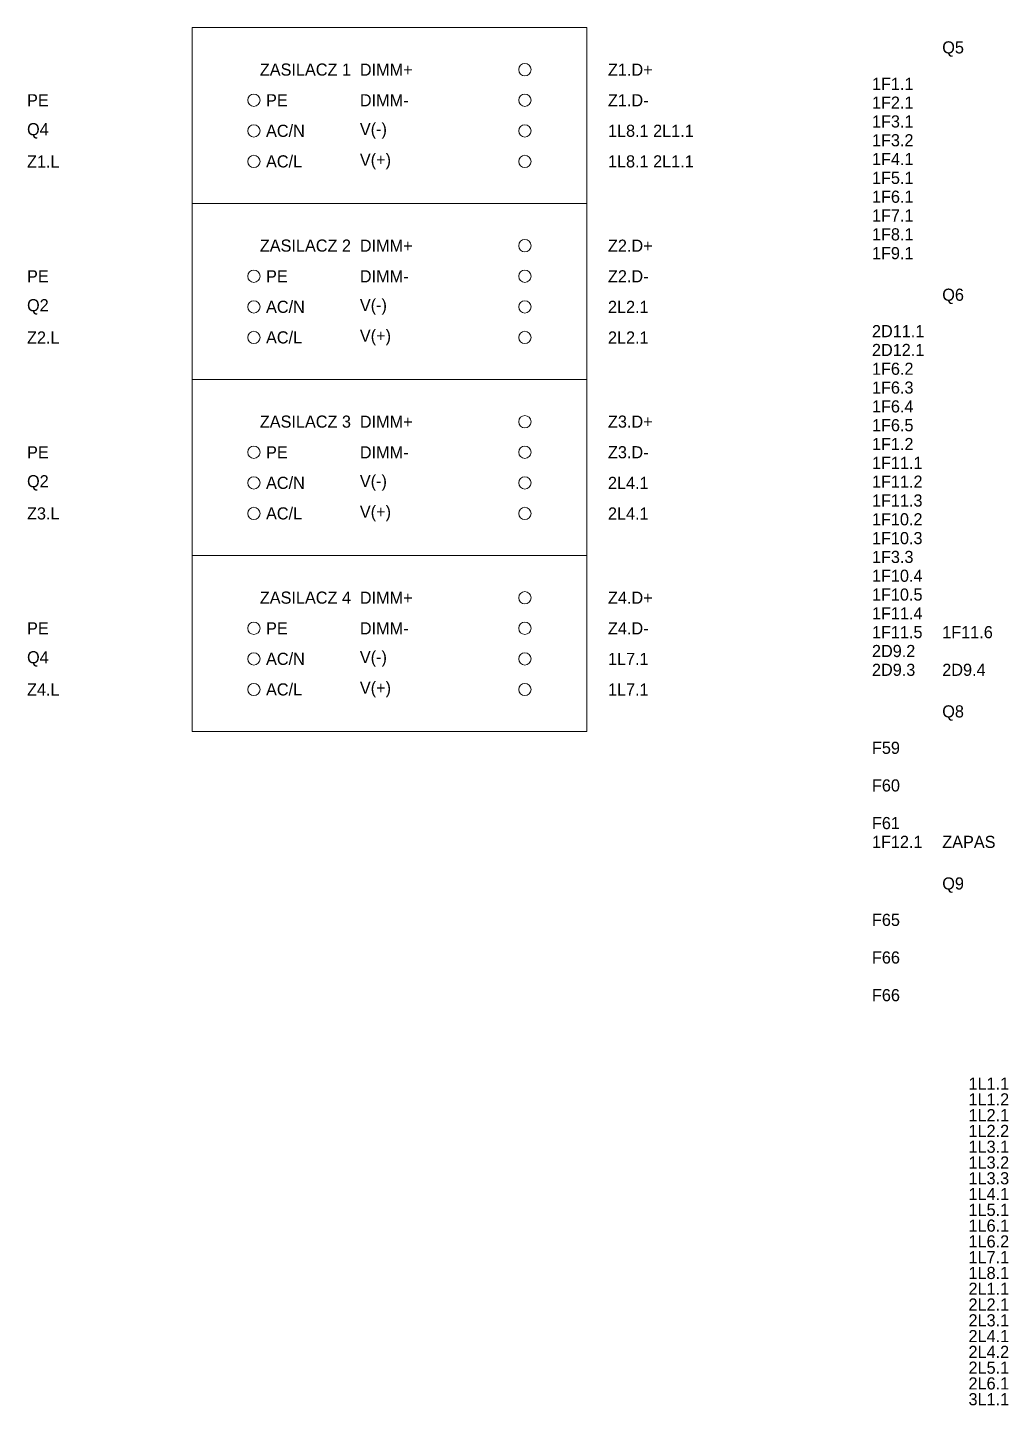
# Model space of a CAD drawing. Header units: millimetres. Extents: x 2151 to 5908, y -441 to 3322.
# Drawn here: x 5082.1 to 5405.2, y 2868 to 3322 of the extents above; entities that cross this region are included whole.
import ezdxf

# ---------------------------------------------------------------- set-up
doc = ezdxf.new("R2010")
doc.units = ezdxf.units.MM
doc.layers.add('2DE_TXTMARK', color=7, linetype='Continuous', lineweight=9)
doc.styles.add('CP_SIGNAL', font='cp_simplex.shx')

msp = doc.modelspace()

# ---------------------------------------------------------------- linework, layer by layer
at = {"layer": '2DE_TXTMARK', "color": 2}
for points in [[(5266.28, 3322.01), (5136.28, 3322.01), (5136.28, 3264.01), (5266.28, 3264.01)], [(5266.28, 3264.01), (5136.28, 3264.01), (5136.28, 3206.01), (5266.28, 3206.01)], [(5266.28, 3206.01), (5136.28, 3206.01), (5136.28, 3148.01), (5266.28, 3148.01)], [(5266.28, 3148.01), (5136.28, 3148.01), (5136.28, 3090.01), (5266.28, 3090.01)]]:
    msp.add_lwpolyline(points, close=True, dxfattribs=at)
for centre in [(5245.91, 3308.14), (5156.64, 3298.06), (5245.91, 3298.06), (5156.64, 3287.97), (5245.91, 3287.97), (5156.64, 3277.89), (5245.91, 3277.89), (5245.91, 3250.14), (5156.64, 3240.05), (5245.91, 3240.05), (5156.64, 3229.97), (5245.91, 3229.97), (5156.64, 3219.89), (5245.91, 3219.89), (5245.91, 3192.14), (5156.64, 3182.05), (5245.91, 3182.05), (5156.64, 3171.97), (5245.91, 3171.97), (5156.64, 3161.89), (5245.91, 3161.89), (5245.91, 3134.14), (5156.64, 3124.05), (5245.91, 3124.05), (5156.64, 3113.97), (5245.91, 3113.97), (5156.64, 3103.89), (5245.91, 3103.89)]:
    msp.add_circle(centre, 2.03, dxfattribs=at)

# ---------------------------------------------------------------- texts
at = {"char_height": 4, "style": 'CP_SIGNAL'}
for s, insert, width, attachment_point in [('\\pxr1.5,qj;Q5', (5383.4, 3317.48), 25, 1), ('\\pxi0,l1,sm1,qj;DIMM+', (5237.55, 3308.14), 50, 6), ('\\pxi0,l1,sm1,qj;Z1.D+', (5269.28, 3308.14), 50, 4), ('\\pxr1.5,qj;1F1.1', (5360.24, 3305.48), 25, 1), ('\\pxi0,l1,sm1,qj;PE', (5127.91, 3298.06), 50, 6), ('\\pxi0,l1,sm1,qj;PE', (5156.64, 3298.06), 50, 4), ('\\pxi0,l1,sm1,qj;DIMM-', (5237.55, 3298.06), 50, 6), ('\\pxi0,l1,sm1,qj;Z1.D-', (5269.28, 3298.06), 50, 4), ('\\pxr1.5,qj;1F2.1', (5360.24, 3299.28), 25, 1), ('\\pxr1.5,qj;1F3.1', (5360.24, 3293.08), 25, 1), ('\\pxi0,l1,sm1,qj;Q4', (5127.91, 3287.97), 50, 6), ('\\pxi0,l1,sm1,qj;AC/N', (5156.64, 3287.97), 50, 4), ('\\pxi0,l1,sm1,qj;V(-)', (5237.55, 3287.97), 50, 6), ('\\pxi0,l1,sm1,qj;1L8.1 2L1.1', (5269.28, 3287.97), 50, 4), ('\\pxr1.5,qj;1F3.2', (5360.24, 3286.88), 25, 1), ('\\pxi0,l1,sm1,qj;Z1.L', (5127.91, 3277.89), 50, 6), ('\\pxi0,l1,sm1,qj;AC/L', (5156.64, 3277.89), 50, 4), ('\\pxi0,l1,sm1,qj;V(+)', (5237.55, 3277.89), 50, 6), ('\\pxi0,l1,sm1,qj;1L8.1 2L1.1', (5269.28, 3277.89), 50, 4), ('\\pxr1.5,qj;1F4.1', (5360.24, 3280.68), 25, 1), ('\\pxr1.5,qj;1F5.1', (5360.24, 3274.48), 25, 1), ('\\pxr1.5,qj;1F6.1', (5360.24, 3268.28), 25, 1), ('\\pxr1.5,qj;1F7.1', (5360.24, 3262.08), 25, 1), ('\\pxr1.5,qj;1F8.1', (5360.24, 3255.88), 25, 1), ('\\pxi0,l1,sm1,qj;DIMM+', (5237.55, 3250.14), 50, 6), ('\\pxi0,l1,sm1,qj;Z2.D+', (5269.28, 3250.14), 50, 4), ('\\pxr1.5,qj;1F9.1', (5360.24, 3249.68), 25, 1), ('\\pxi0,l1,sm1,qj;PE', (5127.91, 3240.05), 50, 6), ('\\pxi0,l1,sm1,qj;PE', (5156.64, 3240.05), 50, 4), ('\\pxi0,l1,sm1,qj;DIMM-', (5237.55, 3240.05), 50, 6), ('\\pxi0,l1,sm1,qj;Z2.D-', (5269.28, 3240.05), 50, 4), ('\\pxi0,l1,sm1,qj;V(-)', (5237.55, 3229.97), 50, 6), ('\\pxr1.5,qj;Q6', (5383.4, 3235.98), 25, 1), ('\\pxi0,l1,sm1,qj;Q2', (5127.91, 3229.97), 50, 6), ('\\pxi0,l1,sm1,qj;AC/N', (5156.64, 3229.97), 50, 4), ('\\pxi0,l1,sm1,qj;2L2.1', (5269.28, 3229.97), 50, 4), ('\\pxr1.5,qj;2D11.1', (5360.24, 3223.98), 25, 1), ('\\pxi0,l1,sm1,qj;Z2.L', (5127.91, 3219.89), 50, 6), ('\\pxi0,l1,sm1,qj;AC/L', (5156.64, 3219.89), 50, 4), ('\\pxi0,l1,sm1,qj;V(+)', (5237.55, 3219.89), 50, 6), ('\\pxi0,l1,sm1,qj;2L2.1', (5269.28, 3219.89), 50, 4), ('\\pxr1.5,qj;2D12.1', (5360.24, 3217.78), 25, 1), ('\\pxr1.5,qj;1F6.2', (5360.24, 3211.58), 25, 1), ('\\pxr1.5,qj;1F6.3', (5360.24, 3205.38), 25, 1), ('\\pxr1.5,qj;1F6.4', (5360.24, 3199.18), 25, 1), ('\\pxi0,l1,sm1,qj;DIMM+', (5237.55, 3192.14), 50, 6), ('\\pxi0,l1,sm1,qj;Z3.D+', (5269.28, 3192.14), 50, 4), ('\\pxr1.5,qj;1F6.5', (5360.24, 3192.98), 25, 1), ('\\pxi0,l1,sm1,qj;PE', (5127.91, 3182.05), 50, 6), ('\\pxi0,l1,sm1,qj;PE', (5156.64, 3182.05), 50, 4), ('\\pxi0,l1,sm1,qj;DIMM-', (5237.55, 3182.05), 50, 6), ('\\pxi0,l1,sm1,qj;Z3.D-', (5269.28, 3182.05), 50, 4), ('\\pxr1.5,qj;1F1.2', (5360.24, 3186.78), 25, 1), ('\\pxr1.5,qj;1F11.1', (5360.24, 3180.58), 25, 1), ('\\pxi0,l1,sm1,qj;Q2', (5127.91, 3171.97), 50, 6), ('\\pxi0,l1,sm1,qj;AC/N', (5156.64, 3171.97), 50, 4), ('\\pxi0,l1,sm1,qj;V(-)', (5237.55, 3171.97), 50, 6), ('\\pxi0,l1,sm1,qj;2L4.1', (5269.28, 3171.97), 50, 4), ('\\pxr1.5,qj;1F11.2', (5360.24, 3174.38), 25, 1), ('\\pxi0,l1,sm1,qj;V(+)', (5237.55, 3161.89), 50, 6), ('\\pxr1.5,qj;1F11.3', (5360.24, 3168.18), 25, 1), ('\\pxi0,l1,sm1,qj;Z3.L', (5127.91, 3161.89), 50, 6), ('\\pxi0,l1,sm1,qj;AC/L', (5156.64, 3161.89), 50, 4), ('\\pxi0,l1,sm1,qj;2L4.1', (5269.28, 3161.89), 50, 4), ('\\pxr1.5,qj;1F10.2', (5360.24, 3161.98), 25, 1), ('\\pxr1.5,qj;1F10.3', (5360.24, 3155.78), 25, 1), ('\\pxr1.5,qj;1F3.3', (5360.24, 3149.58), 25, 1), ('\\pxr1.5,qj;1F10.4', (5360.24, 3143.38), 25, 1), ('\\pxi0,l1,sm1,qj;DIMM+', (5237.55, 3134.14), 50, 6), ('\\pxi0,l1,sm1,qj;Z4.D+', (5269.28, 3134.14), 50, 4), ('\\pxr1.5,qj;1F10.5', (5360.24, 3137.18), 25, 1), ('\\pxr1.5,qj;1F11.4', (5360.24, 3130.98), 25, 1), ('\\pxi0,l1,sm1,qj;PE', (5127.91, 3124.05), 50, 6), ('\\pxi0,l1,sm1,qj;PE', (5156.64, 3124.05), 50, 4), ('\\pxi0,l1,sm1,qj;DIMM-', (5237.55, 3124.05), 50, 6), ('\\pxi0,l1,sm1,qj;Z4.D-', (5269.28, 3124.05), 50, 4), ('\\pxr1.5,qj;1F11.5', (5360.24, 3124.78), 25, 1), ('\\pxr1.5,qj;1F11.6', (5383.4, 3124.78), 25, 1), ('\\pxi0,l1,sm1,qj;Q4', (5127.91, 3113.97), 50, 6), ('\\pxi0,l1,sm1,qj;AC/N', (5156.64, 3113.97), 50, 4), ('\\pxi0,l1,sm1,qj;V(-)', (5237.55, 3113.97), 50, 6), ('\\pxi0,l1,sm1,qj;1L7.1', (5269.28, 3113.97), 50, 4), ('\\pxr1.5,qj;2D9.2', (5360.24, 3118.58), 25, 1), ('\\pxr1.5,qj;2D9.3', (5360.24, 3112.38), 25, 1), ('\\pxr1.5,qj;2D9.4', (5383.4, 3112.38), 25, 1), ('\\pxi0,l1,sm1,qj;Z4.L', (5127.91, 3103.89), 50, 6), ('\\pxi0,l1,sm1,qj;AC/L', (5156.64, 3103.89), 50, 4), ('\\pxi0,l1,sm1,qj;V(+)', (5237.55, 3103.89), 50, 6), ('\\pxi0,l1,sm1,qj;1L7.1', (5269.28, 3103.89), 50, 4), ('\\pxr1.5,qj;Q8', (5383.4, 3098.68), 25, 1), ('\\pxr1.5,qj;F59', (5360.24, 3086.68), 25, 1), ('\\pxr1.5,qj;F60', (5360.24, 3074.28), 25, 1), ('\\pxr1.5,qj;F61', (5360.24, 3061.88), 25, 1), ('\\pxr1.5,qj;1F12.1', (5360.24, 3055.68), 25, 1), ('\\pxr1.5,qj;ZAPAS', (5383.4, 3055.68), 25, 1), ('\\pxr1.5,qj;Q9', (5383.4, 3041.98), 25, 1), ('\\pxr1.5,qj;F65', (5360.24, 3029.98), 25, 1), ('\\pxr1.5,qj;F66', (5360.24, 3017.58), 25, 1), ('\\pxr1.5,qj;F66', (5360.24, 3005.18), 25, 1), ('\\pxr1.5,qj;1L1.1', (5392.05, 2976.03), 20, 1), ('1L1.2', (5392.05, 2970.83), 20, 1), ('\\pxr1.5,qj;1L2.1', (5392.05, 2965.63), 20, 1), ('\\pxr1.5,qj;1L2.2', (5392.05, 2960.43), 20, 1), ('\\pxr1.5,qj;1L3.1', (5392.05, 2955.23), 20, 1), ('\\pxr1.5,qj;1L3.2', (5392.05, 2950.03), 20, 1), ('\\pxr1.5,qj;1L3.3', (5392.05, 2944.83), 20, 1), ('\\pxr1.5,qj;1L4.1', (5392.05, 2939.63), 20, 1), ('\\pxr1.5,qj;1L5.1', (5392.05, 2934.43), 20, 1), ('\\pxr1.5,qj;1L6.1', (5392.05, 2929.23), 20, 1), ('\\pxr1.5,qj;1L6.2', (5392.05, 2924.03), 20, 1), ('\\pxr1.5,qj;1L7.1', (5392.05, 2918.83), 20, 1), ('\\pxr1.5,qj;1L8.1', (5392.05, 2913.63), 20, 1), ('\\pxr1.5,qj;2L1.1', (5392.05, 2908.43), 20, 1), ('\\pxr1.5,qj;2L2.1', (5392.05, 2903.23), 20, 1), ('\\pxr1.5,qj;2L3.1', (5392.05, 2898.03), 20, 1), ('\\pxr1.5,qj;2L4.1', (5392.05, 2892.83), 20, 1), ('\\pxr1.5,qj;2L4.2', (5392.05, 2887.63), 20, 1), ('\\pxr1.5,qj;2L5.1', (5392.05, 2882.43), 20, 1), ('\\pxr1.5,qj;2L6.1', (5392.05, 2877.23), 20, 1), ('\\pxr1.5,qj;3L1.1', (5392.05, 2872.03), 20, 1)]:
    msp.add_mtext(s, dxfattribs=dict(at, insert=insert, width=width, attachment_point=attachment_point))
at = {"lineweight": 35, "char_height": 4, "width": 50, "attachment_point": 4, "style": 'CP_SIGNAL'}
for s, insert in [('\\pxi0,l1,sm1,qj;ZASILACZ 1', (5154.6, 3308.14)), ('\\pxi0,l1,sm1,qj;ZASILACZ 2', (5154.6, 3250.14)), ('\\pxi0,l1,sm1,qj;ZASILACZ 3', (5154.6, 3192.14)), ('\\pxi0,l1,sm1,qj;ZASILACZ 4', (5154.6, 3134.14))]:
    msp.add_mtext(s, dxfattribs=dict(at, insert=insert))

doc.saveas('drawing.dxf')
